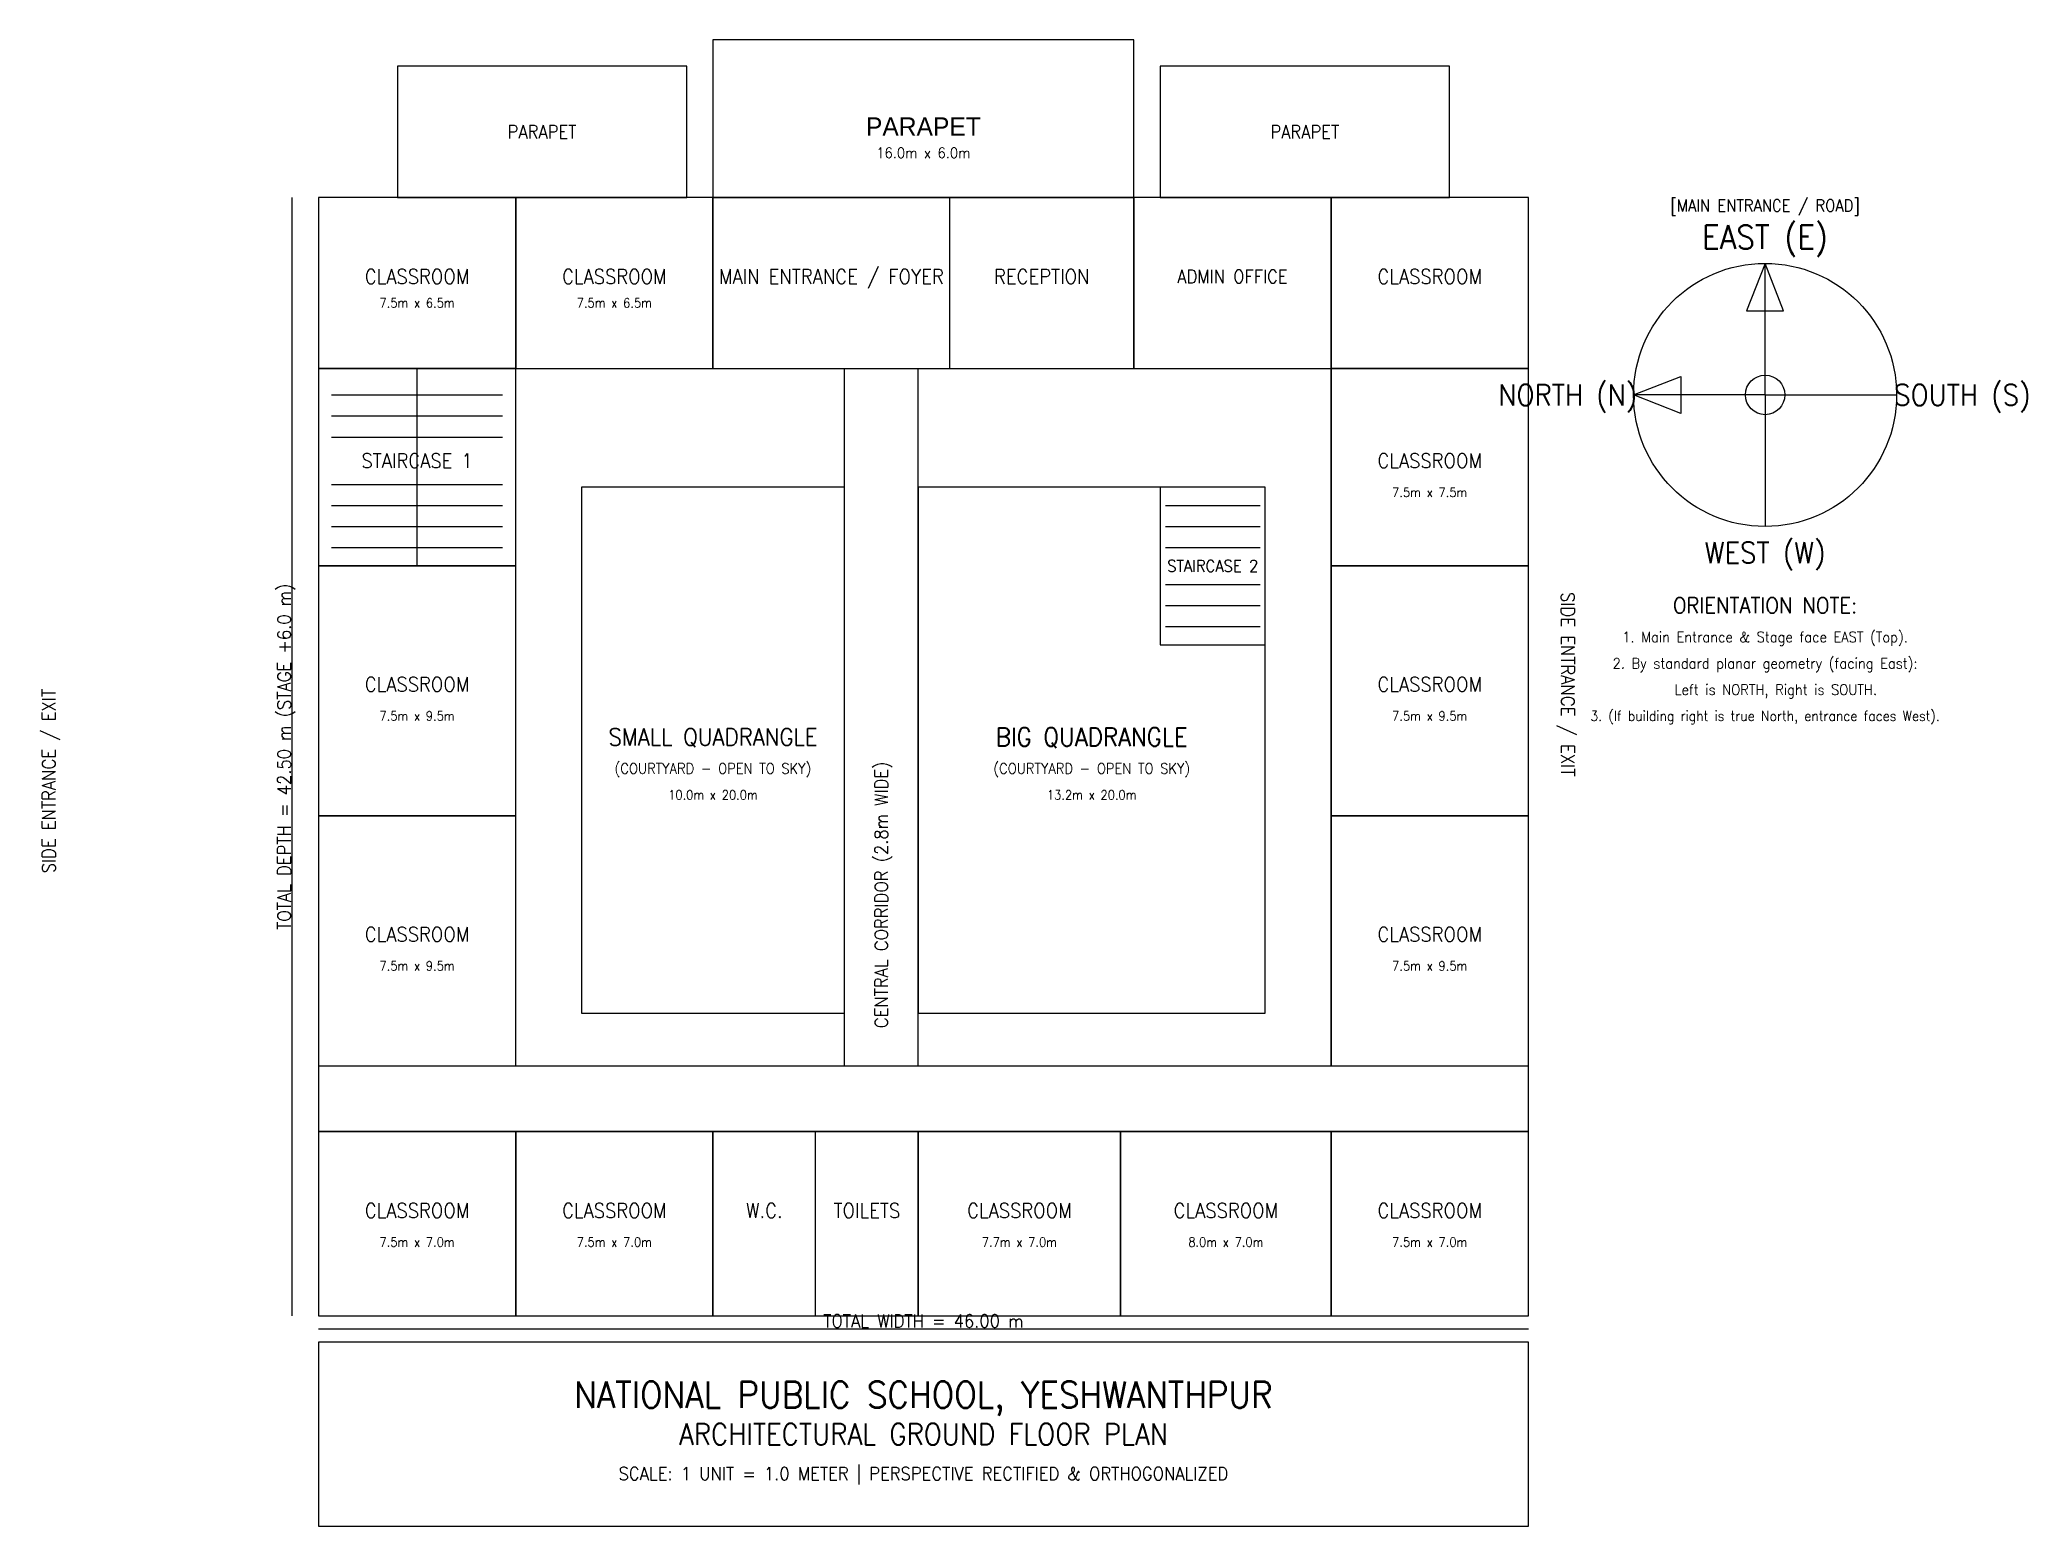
# Model space of a CAD drawing. Header units: metres. Extents: x -10.6 to 65, y -8 to 48.5.
import ezdxf
from ezdxf.enums import TextEntityAlignment as Align

# ---------------------------------------------------------------- set-up
doc = ezdxf.new("R2010")
doc.units = ezdxf.units.M
for name, color, linetype in [('COMPASS', 2, 'CONTINUOUS'), ('COURTYARD', 3, 'CONTINUOUS'), ('DIMENSIONS', 1, 'CONTINUOUS'), ('ROOM_LABELS', 3, 'CONTINUOUS'), ('STAGE', 4, 'CONTINUOUS'), ('STAIRS', 6, 'CONTINUOUS'), ('WALLS_EXTERIOR', 7, 'CONTINUOUS'), ('WALLS_INTERIOR', 4, 'CONTINUOUS')]:
    doc.layers.add(name, color=color, linetype=linetype)
doc.styles.get("Standard").update_dxf_attribs({"font": 'STANDARD'})
doc.styles.add('unicode', font='unicode')

msp = doc.modelspace()

# ---------------------------------------------------------------- linework, layer by layer
at = {"layer": 'COMPASS'}
for q in [(55, 40), (50, 35), (55, 30), (60, 35)]:
    msp.add_line((55, 35), q, dxfattribs=at)
for points in [[(55, 40), (54.3, 38.2), (55.7, 38.2)], [(50, 35), (51.8, 35.7), (51.8, 34.3)]]:
    msp.add_lwpolyline(points, close=True, dxfattribs=at)
for radius in [5, 0.75]:
    msp.add_circle((55, 35), radius, dxfattribs=at)
at = {"layer": 'COURTYARD'}
for points in [[(10, 11.5), (20, 11.5), (20, 31.5), (10, 31.5)], [(22.8, 11.5), (36, 11.5), (36, 31.5), (22.8, 31.5)]]:
    msp.add_lwpolyline(points, close=True, dxfattribs=at)
at = {"layer": 'DIMENSIONS'}
for p, q in [((-1, 0), (-1, 42.5)), ((0, -0.5), (46, -0.5))]:
    msp.add_line(p, q, dxfattribs=at)
at = {"layer": 'STAGE'}
for points in [[(15, 42.5), (31, 42.5), (31, 48.5), (15, 48.5)], [(3, 42.5), (14, 42.5), (14, 47.5), (3, 47.5)], [(32, 42.5), (43, 42.5), (43, 47.5), (32, 47.5)]]:
    msp.add_lwpolyline(points, close=True, dxfattribs=at)
at = {"layer": 'STAIRS'}
for p, q in [((3.75, 28.5), (3.75, 36)), ((0.5, 35), (7, 35)), ((0.5, 34.2), (7, 34.2)), ((0.5, 33.4), (7, 33.4)), ((0.5, 31.6), (7, 31.6)), ((0.5, 30.8), (7, 30.8)), ((32.2, 30.8), (35.8, 30.8)), ((0.5, 30), (7, 30)), ((32.2, 30), (35.8, 30)), ((0.5, 29.2), (7, 29.2)), ((32.2, 29.2), (35.8, 29.2)), ((32.2, 27.8), (35.8, 27.8)), ((32.2, 27), (35.8, 27)), ((32.2, 26.2), (35.8, 26.2))]:
    msp.add_line(p, q, dxfattribs=at)
for points in [[(0, 28.5), (7.5, 28.5), (7.5, 36), (0, 36)], [(32, 25.5), (36, 25.5), (36, 31.5), (32, 31.5)]]:
    msp.add_lwpolyline(points, close=True, dxfattribs=at)
at = {"layer": 'WALLS_EXTERIOR'}
for points in [[(0, 0), (46, 0), (46, 42.5), (0, 42.5)], [(0, -8), (46, -8), (46, -1), (0, -1)]]:
    msp.add_lwpolyline(points, close=True, dxfattribs=at)
at = {"layer": 'WALLS_INTERIOR'}
for p, q in [((24, 36), (24, 42.5)), ((7.5, 9.5), (7.5, 36)), ((20, 9.5), (20, 36)), ((22.8, 9.5), (22.8, 36)), ((38.5, 9.5), (38.5, 36)), ((0, 9.5), (46, 9.5)), ((0, 7), (46, 7)), ((18.9, 0), (18.9, 7))]:
    msp.add_line(p, q, dxfattribs=at)
for points in [[(0, 36), (7.5, 36), (7.5, 42.5), (0, 42.5)], [(7.5, 36), (15, 36), (15, 42.5), (7.5, 42.5)], [(15, 36), (31, 36), (31, 42.5), (15, 42.5)], [(31, 36), (38.5, 36), (38.5, 42.5), (31, 42.5)], [(38.5, 36), (46, 36), (46, 42.5), (38.5, 42.5)], [(38.5, 28.5), (46, 28.5), (46, 36), (38.5, 36)], [(0, 19), (7.5, 19), (7.5, 28.5), (0, 28.5)], [(38.5, 19), (46, 19), (46, 28.5), (38.5, 28.5)], [(0, 9.5), (7.5, 9.5), (7.5, 19), (0, 19)], [(38.5, 9.5), (46, 9.5), (46, 19), (38.5, 19)], [(0, 0), (7.5, 0), (7.5, 7), (0, 7)], [(7.5, 0), (15, 0), (15, 7), (7.5, 7)], [(15, 0), (22.8, 0), (22.8, 7), (15, 7)], [(22.8, 0), (30.5, 0), (30.5, 7), (22.8, 7)], [(30.5, 0), (38.5, 0), (38.5, 7), (30.5, 7)], [(38.5, 0), (46, 0), (46, 7), (38.5, 7)]]:
    msp.add_lwpolyline(points, close=True, dxfattribs=at)

# ---------------------------------------------------------------- texts
at = {"layer": 'COMPASS'}
for s, height, p in [('[MAIN ENTRANCE / ROAD]', 0.45, (55, 42.2)), ('EAST (E)', 0.9, (55, 41)), ('NORTH (N)', 0.8, (47.5, 35)), ('SOUTH (S)', 0.8, (62.5, 35)), ('WEST (W)', 0.8, (55, 29)), ('ORIENTATION NOTE:', 0.6, (55, 27)), ('1. Main Entrance & Stage face EAST (Top).', 0.4, (55, 25.8)), ('2. By standard planar geometry (facing East):', 0.4, (55, 24.8)), ('   Left is NORTH, Right is SOUTH.', 0.4, (55, 23.8)), ('3. (If building right is true North, entrance faces West).', 0.38, (55, 22.8))]:
    msp.add_text(s, height=height, dxfattribs=at).set_placement(p, align=Align.MIDDLE_CENTER)
at = {"layer": 'DIMENSIONS'}
for s, height, p in [('16.0m x 6.0m', 0.4, (23, 44.2)), ('7.5m x 6.5m', 0.35, (3.75, 38.5)), ('7.5m x 6.5m', 0.35, (11.25, 38.5)), ('7.5m x 7.5m', 0.35, (42.25, 31.3)), ('7.5m x 9.5m', 0.35, (3.75, 22.8)), ('7.5m x 9.5m', 0.35, (42.25, 22.8)), ('10.0m x 20.0m', 0.35, (15, 19.8)), ('13.2m x 20.0m', 0.35, (29.4, 19.8)), ('7.5m x 9.5m', 0.35, (3.75, 13.3)), ('7.5m x 9.5m', 0.35, (42.25, 13.3)), ('7.5m x 7.0m', 0.35, (3.75, 2.8)), ('7.5m x 7.0m', 0.35, (11.25, 2.8)), ('7.7m x 7.0m', 0.35, (26.65, 2.8)), ('8.0m x 7.0m', 0.35, (34.5, 2.8)), ('7.5m x 7.0m', 0.35, (42.25, 2.8)), ('TOTAL WIDTH = 46.00 m', 0.5, (23, -0.2)), ('SCALE: 1 UNIT = 1.0 METER | PERSPECTIVE RECTIFIED & ORTHOGONALIZED', 0.5, (23, -6))]:
    msp.add_text(s, height=height, dxfattribs=at).set_placement(p, align=Align.MIDDLE_CENTER)
msp.add_text('TOTAL DEPTH = 42.50 m (STAGE +6.0 m)', height=0.5, rotation=90, dxfattribs=at).set_placement((-1.3, 21.25), align=Align.MIDDLE_CENTER)
at = {"layer": 'ROOM_LABELS', "style": 'unicode'}
msp.add_text('PARAPET', height=0.7, dxfattribs=at).set_placement((23, 45.2), align=Align.MIDDLE_CENTER)
at = {"layer": 'ROOM_LABELS'}
for s, height, p in [('PARAPET', 0.5, (8.5, 45)), ('PARAPET', 0.5, (37.5, 45)), ('CLASSROOM', 0.55, (3.75, 39.5)), ('CLASSROOM', 0.55, (11.25, 39.5)), ('MAIN ENTRANCE / FOYER', 0.55, (19.5, 39.5)), ('RECEPTION', 0.55, (27.5, 39.5)), ('ADMIN OFFICE', 0.5, (34.75, 39.5)), ('CLASSROOM', 0.55, (42.25, 39.5)), ('STAIRCASE 1', 0.55, (3.75, 32.5)), ('CLASSROOM', 0.55, (42.25, 32.5)), ('STAIRCASE 2', 0.45, (34, 28.5)), ('CLASSROOM', 0.55, (3.75, 24)), ('CLASSROOM', 0.55, (42.25, 24)), ('SMALL QUADRANGLE', 0.65, (15, 22)), ('BIG QUADRANGLE', 0.7, (29.4, 22)), ('(COURTYARD - OPEN TO SKY)', 0.4, (15, 20.8)), ('(COURTYARD - OPEN TO SKY)', 0.4, (29.4, 20.8)), ('CLASSROOM', 0.55, (3.75, 14.5)), ('CLASSROOM', 0.55, (42.25, 14.5)), ('CLASSROOM', 0.55, (3.75, 4)), ('CLASSROOM', 0.55, (11.25, 4)), ('W.C.', 0.55, (16.95, 4)), ('TOILETS', 0.55, (20.85, 4)), ('CLASSROOM', 0.55, (26.65, 4)), ('CLASSROOM', 0.55, (34.5, 4)), ('CLASSROOM', 0.55, (42.25, 4)), ('NATIONAL PUBLIC SCHOOL, YESHWANTHPUR', 1, (23, -3)), ('ARCHITECTURAL GROUND FLOOR PLAN', 0.8, (23, -4.5))]:
    msp.add_text(s, height=height, dxfattribs=at).set_placement(p, align=Align.MIDDLE_CENTER)
for s, rotation, p in [('SIDE ENTRANCE / EXIT', 270, (47.5, 24)), ('SIDE ENTRANCE / EXIT', 90, (-10.25, 20.326)), ('CENTRAL CORRIDOR (2.8m WIDE)', 90, (21.4, 16))]:
    msp.add_text(s, height=0.5, rotation=rotation, dxfattribs=at).set_placement(p, align=Align.MIDDLE_CENTER)

doc.saveas('drawing.dxf')
